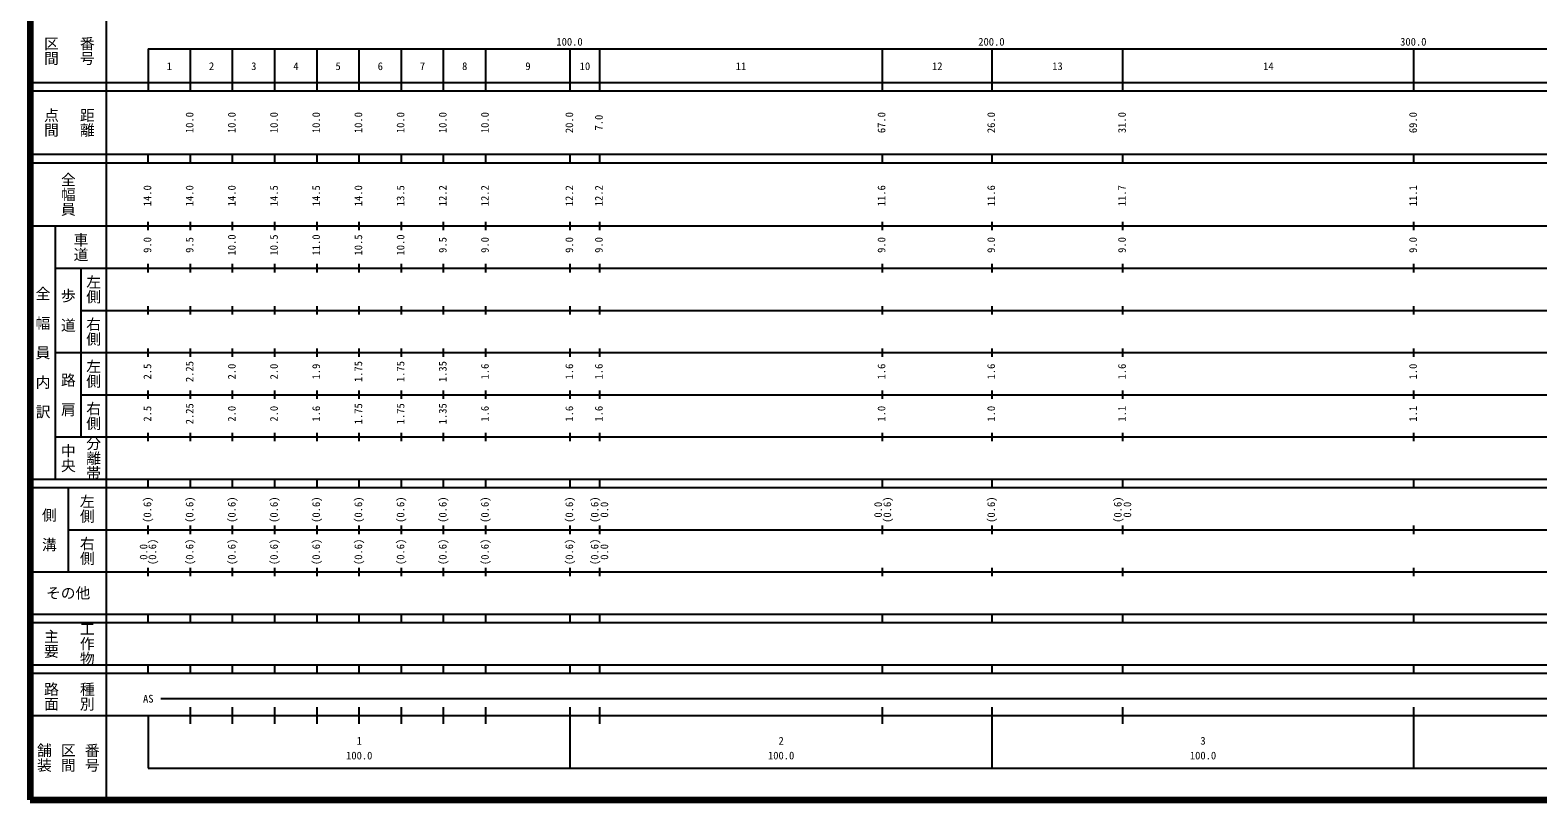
# Model space of a CAD drawing. Units: millimetres on the paper, enlarged 1000 times. Extents: x 40000 to 680000, y 20000 to 380000.
# Drawn here: x 40000 to 397363, y 20000 to 202409 of the extents above; entities that cross this region are included whole.
import ezdxf
from ezdxf.enums import TextEntityAlignment as Align

# ---------------------------------------------------------------- set-up
doc = ezdxf.new("R2010")
doc.units = ezdxf.units.MM
doc.header["$LTSCALE"] = 1000
doc.layers.add('M-TTL', color=2, linetype='Continuous', lineweight=140)
doc.layers.add('M-TTL-BAND', color=7, linetype='Continuous', lineweight=25)
doc.styles.add('@ＭＳ ゴシック', font='')
doc.styles.add('ＭＳ ゴシック', font='')
doc.styles.get('@ＭＳ ゴシック').set_extended_font_data('@MS Gothic')
doc.styles.get('ＭＳ ゴシック').set_extended_font_data('MS Gothic')

msp = doc.modelspace()

# ---------------------------------------------------------------- linework, layer by layer
at = {"layer": 'M-TTL'}
for p, q in [((40000, 380000), (40000, 20000)), ((40000, 20000), (680000, 20000))]:
    msp.add_line(p, q, dxfattribs=at)
at = {"layer": 'M-TTL-BAND'}
for p, q in [((58000, 370000), (58000, 20000)), ((68000, 198000), (579000, 198000)), ((68000, 198000), (68000, 188000)), ((78000, 188000), (78000, 198000)), ((88000, 188000), (88000, 198000)), ((98000, 188000), (98000, 198000)), ((108000, 188000), (108000, 198000)), ((118000, 188000), (118000, 198000)), ((128000, 188000), (128000, 198000)), ((138000, 188000), (138000, 198000)), ((148000, 188000), (148000, 198000)), ((168000, 188000), (168000, 198000)), ((175000, 188000), (175000, 198000)), ((242000, 188000), (242000, 198000)), ((268000, 188000), (268000, 198000)), ((299000, 188000), (299000, 198000)), ((368000, 188000), (368000, 198000)), ((40000, 190000), (579000, 190000)), ((40000, 188000), (579000, 188000)), ((40000, 173000), (579000, 173000)), ((68000, 171000), (68000, 173000)), ((78000, 171000), (78000, 173000)), ((88000, 171000), (88000, 173000)), ((98000, 171000), (98000, 173000)), ((108000, 171000), (108000, 173000)), ((118000, 171000), (118000, 173000)), ((128000, 171000), (128000, 173000)), ((138000, 171000), (138000, 173000)), ((148000, 171000), (148000, 173000)), ((168000, 171000), (168000, 173000)), ((175000, 171000), (175000, 173000)), ((242000, 171000), (242000, 173000)), ((268000, 171000), (268000, 173000)), ((299000, 171000), (299000, 173000)), ((368000, 171000), (368000, 173000)), ((40000, 171000), (579000, 171000)), ((40000, 156000), (579000, 156000)), ((46000, 96000), (46000, 156000)), ((68000, 155000), (68000, 157000)), ((78000, 155000), (78000, 157000)), ((88000, 155000), (88000, 157000)), ((98000, 155000), (98000, 157000)), ((108000, 155000), (108000, 157000)), ((118000, 155000), (118000, 157000)), ((128000, 155000), (128000, 157000)), ((138000, 155000), (138000, 157000)), ((148000, 155000), (148000, 157000)), ((168000, 155000), (168000, 157000)), ((175000, 155000), (175000, 157000)), ((242000, 155000), (242000, 157000)), ((268000, 155000), (268000, 157000)), ((299000, 155000), (299000, 157000)), ((368000, 155000), (368000, 157000)), ((68000, 145000), (68000, 147000)), ((78000, 145000), (78000, 147000)), ((88000, 145000), (88000, 147000)), ((98000, 145000), (98000, 147000)), ((108000, 145000), (108000, 147000)), ((118000, 145000), (118000, 147000)), ((128000, 145000), (128000, 147000)), ((138000, 145000), (138000, 147000)), ((148000, 145000), (148000, 147000)), ((168000, 145000), (168000, 147000)), ((175000, 145000), (175000, 147000)), ((242000, 145000), (242000, 147000)), ((268000, 145000), (268000, 147000)), ((299000, 145000), (299000, 147000)), ((368000, 145000), (368000, 147000)), ((46000, 146000), (579000, 146000)), ((52000, 146000), (52000, 106000)), ((52000, 136000), (579000, 136000)), ((68000, 135000), (68000, 137000)), ((78000, 135000), (78000, 137000)), ((88000, 135000), (88000, 137000)), ((98000, 135000), (98000, 137000)), ((108000, 135000), (108000, 137000)), ((118000, 135000), (118000, 137000)), ((128000, 135000), (128000, 137000)), ((138000, 135000), (138000, 137000)), ((148000, 135000), (148000, 137000)), ((168000, 135000), (168000, 137000)), ((175000, 135000), (175000, 137000)), ((242000, 135000), (242000, 137000)), ((268000, 135000), (268000, 137000)), ((299000, 135000), (299000, 137000)), ((368000, 135000), (368000, 137000)), ((46000, 126000), (579000, 126000)), ((68000, 125000), (68000, 127000)), ((78000, 125000), (78000, 127000)), ((88000, 125000), (88000, 127000)), ((98000, 125000), (98000, 127000)), ((108000, 125000), (108000, 127000)), ((118000, 125000), (118000, 127000)), ((128000, 125000), (128000, 127000)), ((138000, 125000), (138000, 127000)), ((148000, 125000), (148000, 127000)), ((168000, 125000), (168000, 127000)), ((175000, 125000), (175000, 127000)), ((242000, 125000), (242000, 127000)), ((268000, 125000), (268000, 127000)), ((299000, 125000), (299000, 127000)), ((368000, 125000), (368000, 127000)), ((52000, 116000), (579000, 116000)), ((68000, 115000), (68000, 117000)), ((78000, 115000), (78000, 117000)), ((88000, 115000), (88000, 117000)), ((98000, 115000), (98000, 117000)), ((108000, 115000), (108000, 117000)), ((118000, 115000), (118000, 117000)), ((128000, 115000), (128000, 117000)), ((138000, 115000), (138000, 117000)), ((148000, 115000), (148000, 117000)), ((168000, 115000), (168000, 117000)), ((175000, 115000), (175000, 117000)), ((242000, 115000), (242000, 117000)), ((268000, 115000), (268000, 117000)), ((299000, 115000), (299000, 117000)), ((368000, 115000), (368000, 117000)), ((46000, 106000), (579000, 106000)), ((68000, 105000), (68000, 107000)), ((78000, 105000), (78000, 107000)), ((88000, 105000), (88000, 107000)), ((98000, 105000), (98000, 107000)), ((108000, 105000), (108000, 107000)), ((118000, 105000), (118000, 107000)), ((128000, 105000), (128000, 107000)), ((138000, 105000), (138000, 107000)), ((148000, 105000), (148000, 107000)), ((168000, 105000), (168000, 107000)), ((175000, 105000), (175000, 107000)), ((242000, 105000), (242000, 107000)), ((268000, 105000), (268000, 107000)), ((299000, 105000), (299000, 107000)), ((368000, 105000), (368000, 107000)), ((40000, 96000), (579000, 96000)), ((40000, 94000), (579000, 94000)), ((49000, 94000), (49000, 74000)), ((68000, 94000), (68000, 96000)), ((78000, 94000), (78000, 96000)), ((88000, 94000), (88000, 96000)), ((98000, 94000), (98000, 96000)), ((108000, 94000), (108000, 96000)), ((118000, 94000), (118000, 96000)), ((128000, 94000), (128000, 96000)), ((138000, 94000), (138000, 96000)), ((148000, 94000), (148000, 96000)), ((168000, 94000), (168000, 96000)), ((175000, 94000), (175000, 96000)), ((242000, 94000), (242000, 96000)), ((268000, 94000), (268000, 96000)), ((299000, 94000), (299000, 96000)), ((368000, 94000), (368000, 96000)), ((49000, 84000), (579000, 84000)), ((68000, 83000), (68000, 85000)), ((78000, 83000), (78000, 85000)), ((88000, 83000), (88000, 85000)), ((98000, 83000), (98000, 85000)), ((108000, 83000), (108000, 85000)), ((118000, 83000), (118000, 85000)), ((128000, 83000), (128000, 85000)), ((138000, 83000), (138000, 85000)), ((148000, 83000), (148000, 85000)), ((168000, 83000), (168000, 85000)), ((175000, 83000), (175000, 85000)), ((242000, 83000), (242000, 85000)), ((268000, 83000), (268000, 85000)), ((299000, 83000), (299000, 85000)), ((368000, 83000), (368000, 85000)), ((40000, 74000), (579000, 74000)), ((68000, 73000), (68000, 75000)), ((78000, 73000), (78000, 75000)), ((88000, 73000), (88000, 75000)), ((98000, 73000), (98000, 75000)), ((108000, 73000), (108000, 75000)), ((118000, 73000), (118000, 75000)), ((128000, 73000), (128000, 75000)), ((138000, 73000), (138000, 75000)), ((148000, 73000), (148000, 75000)), ((168000, 73000), (168000, 75000)), ((175000, 73000), (175000, 75000)), ((242000, 73000), (242000, 75000)), ((268000, 73000), (268000, 75000)), ((299000, 73000), (299000, 75000)), ((368000, 73000), (368000, 75000)), ((40000, 64000), (579000, 64000)), ((40000, 62000), (579000, 62000)), ((68000, 62000), (68000, 64000)), ((78000, 62000), (78000, 64000)), ((88000, 62000), (88000, 64000)), ((98000, 62000), (98000, 64000)), ((108000, 62000), (108000, 64000)), ((118000, 62000), (118000, 64000)), ((128000, 62000), (128000, 64000)), ((138000, 62000), (138000, 64000)), ((148000, 62000), (148000, 64000)), ((168000, 62000), (168000, 64000)), ((175000, 62000), (175000, 64000)), ((242000, 62000), (242000, 64000)), ((268000, 62000), (268000, 64000)), ((299000, 62000), (299000, 64000)), ((368000, 62000), (368000, 64000)), ((40000, 52000), (579000, 52000)), ((68000, 50000), (68000, 52000)), ((78000, 50000), (78000, 52000)), ((88000, 50000), (88000, 52000)), ((98000, 50000), (98000, 52000)), ((108000, 50000), (108000, 52000)), ((118000, 50000), (118000, 52000)), ((128000, 50000), (128000, 52000)), ((138000, 50000), (138000, 52000)), ((148000, 50000), (148000, 52000)), ((168000, 50000), (168000, 52000)), ((175000, 50000), (175000, 52000)), ((242000, 50000), (242000, 52000)), ((268000, 50000), (268000, 52000)), ((299000, 50000), (299000, 52000)), ((368000, 50000), (368000, 52000)), ((40000, 50000), (579000, 50000)), ((71000, 44000), (565000, 44000)), ((40000, 40000), (579000, 40000)), ((68000, 40000), (68000, 27500)), ((78000, 38000), (78000, 42000)), ((88000, 38000), (88000, 42000)), ((98000, 38000), (98000, 42000)), ((108000, 38000), (108000, 42000)), ((118000, 38000), (118000, 42000)), ((128000, 38000), (128000, 42000)), ((138000, 38000), (138000, 42000)), ((148000, 38000), (148000, 42000)), ((168000, 27500), (168000, 42000)), ((175000, 38000), (175000, 42000)), ((242000, 38000), (242000, 42000)), ((268000, 27500), (268000, 42000)), ((299000, 38000), (299000, 42000)), ((368000, 27500), (368000, 42000)), ((68000, 27500), (579000, 27500))]:
    msp.add_line(p, q, dxfattribs=at)

# ---------------------------------------------------------------- texts
at = {"layer": 'M-TTL-BAND', "style": '@ＭＳ ゴシック'}
for s, p in [('区間', (45000, 197500)), ('番号', (53500, 197500)), ('点間', (45000, 180500)), ('距離', (53500, 180500)), ('全幅員', (49000, 163500)), ('車道', (52000, 151000)), ('左側', (55000, 141000)), ('全\u3000幅\u3000員\u3000内\u3000訳', (43000, 126000)), ('歩\u3000道', (49000, 136000)), ('右側', (55000, 131000)), ('左側', (55000, 121000)), ('路\u3000肩', (49000, 116000)), ('右側', (55000, 111000)), ('中央', (49000, 101000)), ('分離帯', (55000, 101000)), ('左側', (53500, 89000)), ('側\u3000溝', (44500, 84000)), ('右側', (53500, 79000)), ('工作物', (53500, 57000)), ('主要', (45000, 57000)), ('路面', (45000, 44500)), ('種別', (53500, 44500)), ('舗装', (43333, 30000)), ('区間', (49000, 30000)), ('番号', (54667, 30000))]:
    msp.add_text(s, height=2566, rotation=270, dxfattribs=at).set_placement(p, align=Align.MIDDLE_CENTER)
at = {"layer": 'M-TTL-BAND', "style": 'ＭＳ ゴシック'}
for s, p in [('100.0', (167844, 198195)), ('200.0', (267844, 198195)), ('300.0', (367844, 198195)), ('1', (73000, 192405)), ('2', (83000, 192405)), ('3', (93000, 192405)), ('4', (103000, 192405)), ('5', (113000, 192405)), ('6', (123000, 192405)), ('7', (133000, 192405)), ('8', (143000, 192405)), ('9', (158000, 192405)), ('10', (171500, 192405)), ('11', (208500, 192405)), ('12', (255000, 192405)), ('13', (283500, 192405)), ('14', (333500, 192405)), ('AS', (68000, 42500)), ('1', (118000, 32523)), ('2', (218000, 32523)), ('3', (318000, 32523)), ('100.0', (118000, 29033)), ('100.0', (218000, 29033)), ('100.0', (318000, 29033))]:
    msp.add_text(s, height=1833, dxfattribs=at).set_placement(p, align=Align.BOTTOM_CENTER)
for s, p in [('10.0', (79251, 180500)), ('10.0', (89251, 180500)), ('10.0', (99251, 180500)), ('10.0', (109251, 180500)), ('10.0', (119251, 180500)), ('10.0', (129251, 180500)), ('10.0', (139251, 180500)), ('10.0', (149251, 180500)), ('20.0', (169251, 180500)), ('67.0', (243251, 180500)), ('26.0', (269251, 180500)), ('31.0', (300251, 180500)), ('69.0', (369251, 180500)), ('7.0', (176251, 180500)), ('14.0', (69251, 163174)), ('14.0', (79251, 163174)), ('14.0', (89251, 163174)), ('14.5', (99251, 163174)), ('14.5', (109251, 163174)), ('14.0', (119251, 163174)), ('13.5', (129251, 163174)), ('12.2', (139251, 163174)), ('12.2', (149251, 163174)), ('12.2', (169251, 163174)), ('12.2', (176251, 163174)), ('11.6', (243251, 163174)), ('11.6', (269251, 163174)), ('11.7', (300251, 163174)), ('11.1', (369251, 163174)), ('10.0', (89251, 151500)), ('10.5', (99251, 151500)), ('11.0', (109251, 151500)), ('10.5', (119251, 151500)), ('10.0', (129251, 151500)), ('9.0', (69251, 151500)), ('9.5', (79251, 151500)), ('9.5', (139251, 151500)), ('9.0', (149251, 151500)), ('9.0', (169251, 151500)), ('9.0', (176251, 151500)), ('9.0', (243251, 151500)), ('9.0', (269251, 151500)), ('9.0', (300251, 151500)), ('9.0', (369251, 151500)), ('2.5', (69251, 121500)), ('2.25', (79251, 121500)), ('2.0', (89251, 121500)), ('2.0', (99251, 121500)), ('1.9', (109251, 121500)), ('1.75', (119251, 121500)), ('1.75', (129251, 121500)), ('1.35', (139251, 121500)), ('1.6', (149251, 121500)), ('1.6', (169251, 121500)), ('1.6', (176251, 121500)), ('1.6', (243251, 121500)), ('1.6', (269251, 121500)), ('1.6', (300251, 121500)), ('1.0', (369251, 121500)), ('2.5', (69251, 111500)), ('2.25', (79251, 111500)), ('2.0', (89251, 111500)), ('2.0', (99251, 111500)), ('1.6', (109251, 111500)), ('1.75', (119251, 111500)), ('1.75', (129251, 111500)), ('1.35', (139251, 111500)), ('1.6', (149251, 111500)), ('1.6', (169251, 111500)), ('1.6', (176251, 111500)), ('1.0', (243251, 111500)), ('1.0', (269251, 111500)), ('1.1', (300251, 111500)), ('1.1', (369251, 111500)), ('(0.6)', (69251, 88764)), ('(0.6)', (79251, 88764)), ('(0.6)', (89251, 88764)), ('(0.6)', (99251, 88764)), ('(0.6)', (109251, 88764)), ('(0.6)', (119251, 88764)), ('(0.6)', (129251, 88764)), ('(0.6)', (139251, 88764)), ('(0.6)', (149251, 88764)), ('(0.6)', (169251, 88764)), ('(0.6)', (175251, 88764)), ('0.0', (177557, 88764)), ('0.0', (242448, 88764)), ('(0.6)', (244621, 88764)), ('(0.6)', (269251, 88764)), ('(0.6)', (299251, 88764)), ('0.0', (301526, 88764)), ('0.0', (68338, 78764)), ('(0.6)', (70428, 78764)), ('(0.6)', (79251, 78764)), ('(0.6)', (89251, 78764)), ('(0.6)', (99251, 78764)), ('(0.6)', (109251, 78764)), ('(0.6)', (119251, 78764)), ('(0.6)', (129251, 78764)), ('(0.6)', (139251, 78764)), ('(0.6)', (149251, 78764)), ('(0.6)', (169251, 78764)), ('(0.6)', (175251, 78764)), ('0.0', (177557, 78764))]:
    msp.add_text(s, height=1833, rotation=90, dxfattribs=at).set_placement(p, align=Align.BOTTOM_CENTER)
msp.add_text('その他', height=2566, dxfattribs=at).set_placement((49000, 69000), align=Align.MIDDLE_CENTER)

doc.saveas('drawing.dxf')
